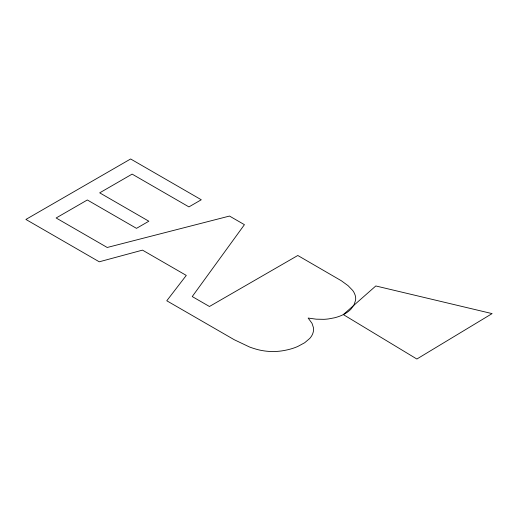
<?xml version="1.0" encoding="UTF-8"?>
<svg xmlns="http://www.w3.org/2000/svg" width="518" height="518" viewBox="0 0 518 518"><rect width="100%" height="100%" fill="white"/><g stroke="black" fill="none" stroke-linecap="round" stroke-linejoin="round"><path stroke-width="0.78" d="M343.324 314.594L375.815 285.962L492.1 313.61L416.86 359.026L343.324 314.594A33.048 19.082 0 0 1 334.434 317.806L328.729 318.881A31.753 18.331 0 0 1 323.854 319.328L316.207 319.179L308.152 318.058L312.017 323.342L313.455 327.687A34.13 19.703 0 0 1 313.26 331.98L312.743 333.657A34.305 19.807 0 0 1 309.77 338.416L304.681 342.741L297.708 346.503A42.573 24.579 0 0 1 285.722 350.194C275.155 352.454 264.057 351.839 253.794 348.459A61.966 35.774 0 0 1 249.462 346.969L234.246 339.724L166.777 300.777L186.279 275.408L142.489 250.129L99.262 261.797L25.9 219.444L130.633 158.974L201.282 199.767L188.928 206.902L132.129 174.113L99.696 192.838L148.847 221.218L136.487 228.354L87.341 199.974L56.138 217.987L107.22 247.474L229.5 216.058L244.431 224.676L192.243 296.561L209.447 306.494L297.798 255.491L341.31 280.737L348.083 285.683L352.622 290.365A38.831 22.416 0 0 1 354.079 292.631L355.063 294.904A34.389 19.852 0 0 1 355.575 300.252L354.034 304.849L351.055 309.013A35.023 20.221 0 0 1 344.166 314.161L343.292 314.614"/></g></svg>
